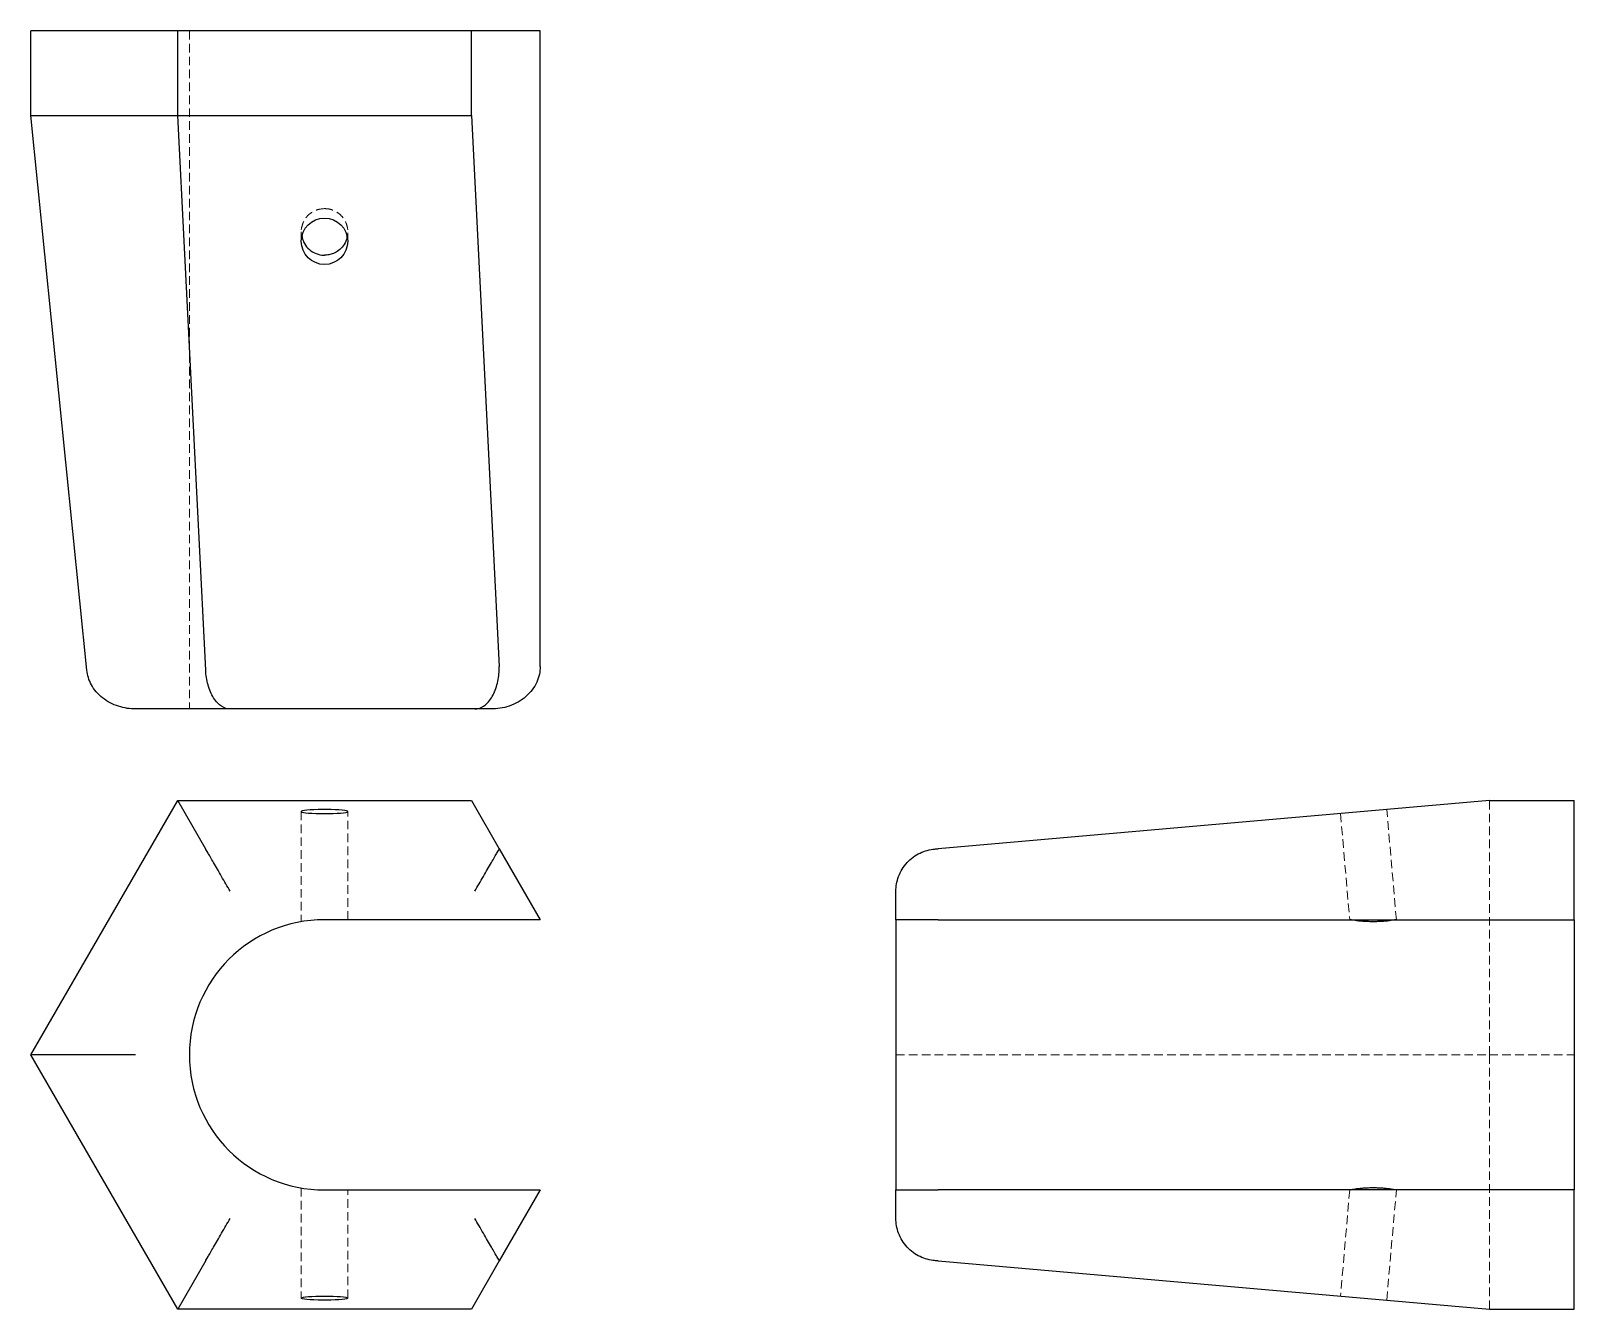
# Model space of a CAD drawing. Header units: millimetres. Extents: x 45 to 273, y 20 to 208.
import ezdxf

# ---------------------------------------------------------------- set-up
doc = ezdxf.new("R2010")
doc.units = ezdxf.units.MM
doc.linetypes.add('HIDDEN', pattern=[1.905, 1.27, -0.635])

msp = doc.modelspace()

# ---------------------------------------------------------------- linework, layer by layer
at = {"color": 7, "linetype": 'Continuous', "lineweight": 25}
for p, q in [((67.1, 208), (45.45, 208)), ((45.45, 195.5), (45.45, 208)), ((67.1, 195.5), (67.1, 208)), ((110.4, 208), (67.1, 208)), ((110.4, 195.5), (110.4, 208)), ((120.55, 208), (110.4, 208)), ((120.55, 114.25), (120.55, 208)), ((45.45, 195.5), (67.1, 195.5)), ((53.71, 113.71), (45.45, 195.5)), ((67.1, 195.5), (110.4, 195.5)), ((71.23, 113.71), (67.1, 195.5)), ((110.4, 195.5), (114.51, 114.25)), ((74.83, 108), (60.9, 108)), ((110.91, 108), (74.83, 108)), ((113.33, 108), (110.91, 108)), ((45.45, 57), (67.1, 94.5)), ((71.23, 87.34), (67.1, 94.5)), ((67.1, 94.5), (110.4, 94.5)), ((110.4, 94.5), (114.51, 87.39)), ((260.5, 94.5), (179.25, 87.39)), ((260.5, 94.5), (273, 94.5)), ((273, 76.92), (273, 94.5)), ((114.51, 87.39), (120.55, 76.92)), ((173, 76.92), (173, 81.12)), ((113.33, 76.92), (88.75, 76.92)), ((173, 76.92), (173, 37.08)), ((179.25, 76.92), (273, 76.92)), ((273, 76.92), (273, 37.08)), ((67.1, 19.5), (45.45, 57)), ((53.71, 57), (45.45, 57)), ((88.75, 37.08), (113.33, 37.08)), ((120.55, 37.08), (114.51, 26.61)), ((173, 32.88), (173, 37.08)), ((273, 37.08), (179.25, 37.08)), ((273, 19.5), (273, 37.08)), ((71.23, 26.66), (67.1, 19.5)), ((114.51, 26.61), (110.4, 19.5)), ((179.25, 26.61), (260.5, 19.5)), ((110.4, 19.5), (67.1, 19.5)), ((260.5, 19.5), (273, 19.5))]:
    msp.add_line(p, q, dxfattribs=at)
at = {"color": 7, "linetype": 'HIDDEN', "lineweight": 18}
for p, q in [((68.83, 208), (68.83, 108)), ((85.33, 178.38), (85.33, 176.96)), ((92.18, 176.96), (92.18, 178.35)), ((260.5, 57), (260.5, 94.5)), ((85.33, 92.88), (85.33, 76.64)), ((92.18, 76.92), (92.18, 92.88)), ((238.55, 92.58), (239.91, 76.92)), ((246.79, 76.92), (245.37, 93.18)), ((178.71, 57), (260.5, 57)), ((260.5, 19.5), (260.5, 57)), ((260.5, 57), (273, 57)), ((85.33, 37.36), (85.33, 21.12)), ((92.18, 21.12), (92.18, 37.08)), ((239.91, 37.08), (238.55, 21.42)), ((245.37, 20.82), (246.79, 37.08))]:
    msp.add_line(p, q, dxfattribs=at)
at = {"color": 7, "linetype": 'Continuous', "lineweight": 25, "flags": 128}
for points in [[(88.75, 92.58), (89.4, 92.58), (90.02, 92.6), (90.6, 92.63), (91.12, 92.66), (91.54, 92.7), (91.87, 92.75), (92.08, 92.81), (92.17, 92.86), (92.14, 92.92), (91.99, 92.98), (91.72, 93.03), (91.34, 93.07), (90.87, 93.11), (90.32, 93.14), (89.72, 93.16), (89.08, 93.17), (88.43, 93.17), (87.79, 93.16), (87.18, 93.14), (86.63, 93.11), (86.16, 93.07), (85.79, 93.03), (85.52, 92.98), (85.36, 92.92), (85.33, 92.86), (85.42, 92.81), (85.64, 92.75), (85.96, 92.7), (86.39, 92.66), (86.9, 92.63), (87.48, 92.6), (88.1, 92.58), (88.75, 92.58)], [(88.75, 21.42), (89.4, 21.42), (90.02, 21.4), (90.6, 21.37), (91.12, 21.34), (91.54, 21.3), (91.87, 21.25), (92.08, 21.19), (92.17, 21.14), (92.14, 21.08), (91.99, 21.02), (91.72, 20.97), (91.34, 20.93), (90.87, 20.89), (90.32, 20.86), (89.72, 20.84), (89.08, 20.83), (88.43, 20.83), (87.79, 20.84), (87.18, 20.86), (86.63, 20.89), (86.16, 20.93), (85.79, 20.97), (85.52, 21.02), (85.36, 21.08), (85.33, 21.14), (85.42, 21.19), (85.64, 21.25), (85.96, 21.3), (86.39, 21.34), (86.9, 21.37), (87.48, 21.4), (88.1, 21.42), (88.75, 21.42)]]:
    msp.add_lwpolyline(points, dxfattribs=at)
at = {"color": 7, "linetype": 'Continuous', "lineweight": 25}
msp.add_circle((88.75, 176.97), 3.42, dxfattribs=at)
msp.add_arc((88.75, 57), 19.93, 90, 270, dxfattribs=at)
at = {"color": 7, "linetype": 'HIDDEN', "lineweight": 18}
for points, knots in [([(88.75, 181.79), (88.37, 181.75), (87.6, 181.68), (86.58, 181.1), (85.79, 180.23), (85.37, 179.16), (85.25, 178.27), (85.4, 177.81), (85.43, 177.72)], [0, 0, 0, 0, 0.190389, 0.380759, 0.57156, 0.761786, 0.95035, 1, 1, 1, 1]), ([(88.75, 181.79), (88.96, 181.78), (89.41, 181.76), (90.12, 181.54), (90.86, 181.11), (91.56, 180.42), (92.05, 179.47), (92.25, 178.49), (92.11, 177.89), (92.06, 177.66)], [0, 0, 0, 0, 0.10216, 0.222404, 0.362491, 0.522369, 0.698875, 0.885065, 1, 1, 1, 1]), ([(173, 57), (173, 57), (173.12, 57), (173.53, 57), (173.71, 57), (174.12, 57), (174.37, 57), (174.92, 57), (175.22, 57), (175.86, 57), (176.21, 57), (177.26, 57), (178, 57), (178.71, 57)], [0, 0, 0, 0, 0.25, 0.25, 0.375, 0.375, 0.5, 0.5, 0.625, 0.625, 0.75, 0.75, 1, 1, 1, 1])]:
    msp.add_open_spline(points, degree=3, knots=knots, dxfattribs=at)
at = {"color": 7, "linetype": 'Continuous', "lineweight": 25}
for points, knots in [([(85.43, 177.72), (85.49, 177.44), (85.63, 176.78), (86.27, 175.91), (87.22, 175.21), (88.11, 174.94), (88.62, 174.92), (88.75, 174.91)], [0, 0, 0, 0, 0.177949, 0.423706, 0.67291, 0.919011, 1, 1, 1, 1]), ([(92.06, 177.66), (92.04, 177.52), (91.98, 177.02), (91.54, 176.29), (90.87, 175.59), (90.12, 175.17), (89.41, 174.95), (88.96, 174.93), (88.75, 174.91)], [0, 0, 0, 0, 0.092523, 0.321713, 0.529312, 0.711213, 0.867348, 1, 1, 1, 1]), ([(120.55, 114.25), (120.55, 113.88), (120.51, 113.5), (120.35, 112.73), (120.22, 112.33), (119.87, 111.56), (119.64, 111.19), (119.1, 110.47), (118.79, 110.14), (118.08, 109.53), (117.69, 109.25), (116.87, 108.79), (116.43, 108.59), (115.54, 108.29), (115.09, 108.18), (114.2, 108.03), (113.76, 108), (113.33, 108)], [0, 0, 0, 0, 0.125, 0.125, 0.25, 0.25, 0.375, 0.375, 0.5, 0.5, 0.625, 0.625, 0.75, 0.75, 0.875, 0.875, 1, 1, 1, 1]), ([(60.9, 108), (60.09, 108), (59.22, 108.12), (57.95, 108.53), (57.54, 108.71), (56.75, 109.12), (56.37, 109.37), (55.68, 109.92), (55.37, 110.22), (54.82, 110.86), (54.58, 111.21), (54, 112.26), (53.78, 113), (53.71, 113.71)], [0, 0, 0, 0, 0.25, 0.25, 0.375, 0.375, 0.5, 0.5, 0.625, 0.625, 0.75, 0.75, 1, 1, 1, 1]), ([(74.83, 108), (74.42, 108), (73.99, 108.12), (73.35, 108.53), (73.15, 108.71), (72.75, 109.12), (72.56, 109.37), (72.22, 109.92), (72.06, 110.22), (71.79, 110.86), (71.67, 111.21), (71.38, 112.26), (71.27, 113), (71.23, 113.71)], [0, 0, 0, 0, 0.25, 0.25, 0.375, 0.375, 0.5, 0.5, 0.625, 0.625, 0.75, 0.75, 1, 1, 1, 1]), ([(110.91, 108), (111.32, 108), (111.75, 108.12), (112.39, 108.53), (112.59, 108.71), (112.99, 109.12), (113.18, 109.37), (113.52, 109.92), (113.68, 110.22), (113.95, 110.86), (114.07, 111.21), (114.36, 112.26), (114.47, 113), (114.51, 113.71)], [0, 0, 0, 0, 0.25, 0.25, 0.375, 0.375, 0.5, 0.5, 0.625, 0.625, 0.75, 0.75, 1, 1, 1, 1]), ([(74.83, 81.12), (74.42, 81.82), (73.99, 82.57), (73.35, 83.67), (73.15, 84.03), (72.75, 84.72), (72.56, 85.04), (72.22, 85.64), (72.06, 85.91), (71.79, 86.39), (71.67, 86.59), (71.38, 87.1), (71.27, 87.28), (71.23, 87.34)], [0, 0, 0, 0, 0.25, 0.25, 0.375, 0.375, 0.5, 0.5, 0.625, 0.625, 0.75, 0.75, 1, 1, 1, 1]), ([(110.91, 81.12), (111.32, 81.82), (111.75, 82.57), (112.39, 83.67), (112.59, 84.03), (112.99, 84.72), (113.18, 85.04), (113.52, 85.64), (113.68, 85.91), (113.95, 86.39), (114.07, 86.59), (114.36, 87.1), (114.47, 87.28), (114.51, 87.34)], [0, 0, 0, 0, 0.25, 0.25, 0.375, 0.375, 0.5, 0.5, 0.625, 0.625, 0.75, 0.75, 1, 1, 1, 1]), ([(173, 81.12), (173, 81.82), (173.12, 82.57), (173.53, 83.67), (173.71, 84.03), (174.12, 84.72), (174.37, 85.04), (174.92, 85.64), (175.22, 85.91), (175.86, 86.39), (176.21, 86.59), (177.26, 87.1), (178, 87.28), (178.71, 87.34)], [0, 0, 0, 0, 0.25, 0.25, 0.375, 0.375, 0.5, 0.5, 0.625, 0.625, 0.75, 0.75, 1, 1, 1, 1]), ([(120.55, 76.92), (120.55, 76.92), (120.51, 76.92), (120.35, 76.92), (120.22, 76.92), (119.87, 76.92), (119.64, 76.92), (119.1, 76.92), (118.79, 76.92), (118.08, 76.92), (117.69, 76.92), (116.87, 76.92), (116.43, 76.92), (115.54, 76.92), (115.09, 76.92), (114.2, 76.92), (113.76, 76.92), (113.33, 76.92)], [0, 0, 0, 0, 0.125, 0.125, 0.25, 0.25, 0.375, 0.375, 0.5, 0.5, 0.625, 0.625, 0.75, 0.75, 0.875, 0.875, 1, 1, 1, 1]), ([(179.25, 76.92), (178.88, 76.92), (178.5, 76.92), (177.73, 76.92), (177.33, 76.92), (176.56, 76.92), (176.19, 76.92), (175.47, 76.92), (175.14, 76.92), (174.53, 76.92), (174.25, 76.92), (173.79, 76.92), (173.59, 76.92), (173.29, 76.92), (173.18, 76.92), (173.03, 76.92), (173, 76.92), (173, 76.92)], [0, 0, 0, 0, 0.125, 0.125, 0.25, 0.25, 0.375, 0.375, 0.5, 0.5, 0.625, 0.625, 0.75, 0.75, 0.875, 0.875, 1, 1, 1, 1]), ([(246.79, 76.92), (246.79, 76.92), (246.77, 76.92), (246.68, 76.91), (246.62, 76.9), (246.45, 76.87), (246.34, 76.85), (246.09, 76.82), (245.95, 76.8), (245.63, 76.76), (245.46, 76.74), (245.08, 76.7), (244.89, 76.68), (244.47, 76.66), (244.25, 76.65), (243.81, 76.63), (243.59, 76.63), (243.14, 76.63), (242.91, 76.63), (242.47, 76.65), (242.26, 76.66), (241.84, 76.69), (241.64, 76.7), (241.27, 76.74), (241.09, 76.76), (240.77, 76.8), (240.63, 76.82), (240.38, 76.85), (240.27, 76.87), (240.09, 76.9), (240.03, 76.91), (239.94, 76.92), (239.91, 76.92), (239.91, 76.92)], [0, 0, 0, 0, 0.0625, 0.0625, 0.125, 0.125, 0.1875, 0.1875, 0.25, 0.25, 0.3125, 0.3125, 0.375, 0.375, 0.4375, 0.4375, 0.5, 0.5, 0.5625, 0.5625, 0.625, 0.625, 0.6875, 0.6875, 0.75, 0.75, 0.8125, 0.8125, 0.875, 0.875, 0.9375, 0.9375, 1, 1, 1, 1]), ([(60.9, 57), (60.09, 57), (59.22, 57), (57.95, 57), (57.54, 57), (56.75, 57), (56.37, 57), (55.68, 57), (55.37, 57), (54.82, 57), (54.58, 57), (54, 57), (53.78, 57), (53.71, 57)], [0, 0, 0, 0, 0.25, 0.25, 0.375, 0.375, 0.5, 0.5, 0.625, 0.625, 0.75, 0.75, 1, 1, 1, 1]), ([(113.33, 37.08), (113.76, 37.08), (114.2, 37.08), (115.09, 37.08), (115.54, 37.08), (116.43, 37.08), (116.87, 37.08), (117.69, 37.08), (118.08, 37.08), (118.79, 37.08), (119.1, 37.08), (119.64, 37.08), (119.87, 37.08), (120.22, 37.08), (120.35, 37.08), (120.51, 37.08), (120.55, 37.08), (120.55, 37.08)], [0, 0, 0, 0, 0.125, 0.125, 0.25, 0.25, 0.375, 0.375, 0.5, 0.5, 0.625, 0.625, 0.75, 0.75, 0.875, 0.875, 1, 1, 1, 1]), ([(173, 37.08), (173, 37.08), (173.03, 37.08), (173.18, 37.08), (173.29, 37.08), (173.59, 37.08), (173.79, 37.08), (174.25, 37.08), (174.53, 37.08), (175.14, 37.08), (175.47, 37.08), (176.19, 37.08), (176.56, 37.08), (177.33, 37.08), (177.73, 37.08), (178.5, 37.08), (178.88, 37.08), (179.25, 37.08)], [0, 0, 0, 0, 0.125, 0.125, 0.25, 0.25, 0.375, 0.375, 0.5, 0.5, 0.625, 0.625, 0.75, 0.75, 0.875, 0.875, 1, 1, 1, 1]), ([(246.79, 37.08), (246.79, 37.08), (246.77, 37.08), (246.68, 37.09), (246.62, 37.1), (246.45, 37.13), (246.34, 37.15), (246.09, 37.18), (245.95, 37.2), (245.63, 37.24), (245.46, 37.26), (245.08, 37.3), (244.89, 37.32), (244.47, 37.34), (244.25, 37.35), (243.81, 37.37), (243.59, 37.37), (243.14, 37.37), (242.91, 37.37), (242.47, 37.35), (242.26, 37.34), (241.84, 37.31), (241.64, 37.3), (241.27, 37.26), (241.09, 37.24), (240.77, 37.2), (240.63, 37.18), (240.38, 37.15), (240.27, 37.13), (240.09, 37.1), (240.03, 37.09), (239.94, 37.08), (239.91, 37.08), (239.91, 37.08)], [0, 0, 0, 0, 0.0625, 0.0625, 0.125, 0.125, 0.1875, 0.1875, 0.25, 0.25, 0.3125, 0.3125, 0.375, 0.375, 0.4375, 0.4375, 0.5, 0.5, 0.5625, 0.5625, 0.625, 0.625, 0.6875, 0.6875, 0.75, 0.75, 0.8125, 0.8125, 0.875, 0.875, 0.9375, 0.9375, 1, 1, 1, 1]), ([(71.23, 26.66), (71.27, 26.72), (71.38, 26.9), (71.67, 27.41), (71.79, 27.61), (72.06, 28.09), (72.22, 28.36), (72.56, 28.96), (72.75, 29.28), (73.15, 29.97), (73.35, 30.33), (73.99, 31.43), (74.42, 32.18), (74.83, 32.88)], [0, 0, 0, 0, 0.25, 0.25, 0.375, 0.375, 0.5, 0.5, 0.625, 0.625, 0.75, 0.75, 1, 1, 1, 1]), ([(114.51, 26.66), (114.47, 26.72), (114.36, 26.9), (114.07, 27.41), (113.95, 27.61), (113.68, 28.09), (113.52, 28.36), (113.18, 28.96), (112.99, 29.28), (112.59, 29.97), (112.39, 30.33), (111.75, 31.43), (111.32, 32.18), (110.91, 32.88)], [0, 0, 0, 0, 0.25, 0.25, 0.375, 0.375, 0.5, 0.5, 0.625, 0.625, 0.75, 0.75, 1, 1, 1, 1]), ([(178.71, 26.66), (178, 26.72), (177.26, 26.9), (176.21, 27.41), (175.86, 27.61), (175.22, 28.09), (174.92, 28.36), (174.37, 28.96), (174.12, 29.28), (173.71, 29.97), (173.53, 30.33), (173.12, 31.43), (173, 32.18), (173, 32.88)], [0, 0, 0, 0, 0.25, 0.25, 0.375, 0.375, 0.5, 0.5, 0.625, 0.625, 0.75, 0.75, 1, 1, 1, 1])]:
    msp.add_open_spline(points, degree=3, knots=knots, dxfattribs=at)
for points in [[(114.51, 113.71), (114.52, 113.89), (114.52, 114.07), (114.51, 114.25)], [(114.51, 87.34), (114.52, 87.36), (114.52, 87.38), (114.51, 87.39)], [(178.71, 87.34), (178.89, 87.36), (179.07, 87.38), (179.25, 87.39)], [(114.51, 26.61), (114.52, 26.62), (114.52, 26.64), (114.51, 26.66)], [(179.25, 26.61), (179.07, 26.62), (178.89, 26.64), (178.71, 26.66)]]:
    msp.add_open_spline(points, degree=3, dxfattribs=at)

doc.saveas('drawing.dxf')
